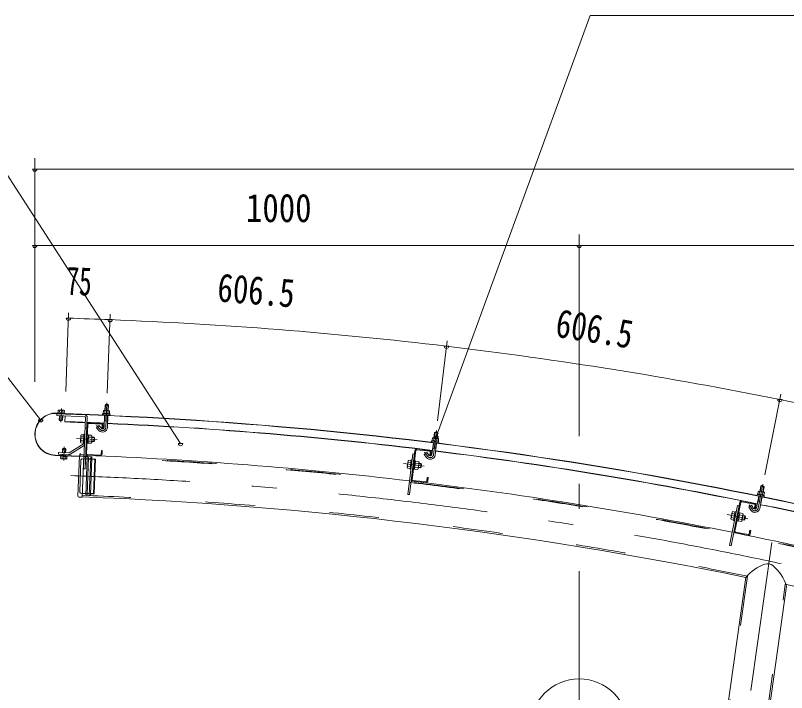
# Model space of a CAD drawing. Units: millimetres, scale not verified. Extents: x -32624 to 32629, y -14700 to 14700.
# Drawn here: x 15329 to 20286, y 6773 to 11123 of the extents above; entities that cross this region are included whole.
import ezdxf
from ezdxf.enums import TextEntityAlignment as Align

# ---------------------------------------------------------------- set-up
doc = ezdxf.new("R2010")
doc.units = ezdxf.units.MM
doc.header["$LTSCALE"] = 80
doc.linetypes.add('USER2', pattern=[10, 4, -6])
doc.linetypes.add('USER3', pattern=[24, 12, -5, 2, -5])
for name, color, linetype, lineweight in [('0-0_0', 7, 'Continuous', 18), ('0-6_2-0BOLD', 7, 'Continuous', 18), ('0-7_2-1HIDDEN', 3, 'USER2', 18), ('0-8_2-2CENTER', 3, 'USER3', 18), ('0-9_2-4THIN', 4, 'Continuous', 18), ('0-A_2-5DIM', 3, 'Continuous', 18)]:
    doc.layers.add(name, color=color, linetype=linetype, lineweight=lineweight)
doc.styles.add('ＭＳ ゴシック', font='')
doc.styles.get('ＭＳ ゴシック').set_extended_font_data('MS Gothic')

# ---------------------------------------------------------------- blocks, each defined once
blk = doc.blocks.new('ledl')
at = {"layer": '0-0_0'}
for p, q in [((14388.17, 13926.97), (14183.17, 13926.97)), ((14183.17, 13920.97), (14183.17, 13926.97)), ((14388.17, 13920.97), (14388.17, 13926.97)), ((14276.67, 13920.97), (14183.17, 13920.97)), ((14276.67, 13920.97), (14276.67, 13856.97)), ((14288.67, 13920.97), (14282.67, 13920.97)), ((14282.67, 13920.97), (14282.67, 13856.97)), ((14288.67, 13920.97), (14288.67, 13856.97)), ((14388.17, 13920.97), (14294.67, 13920.97)), ((14294.67, 13920.97), (14294.67, 13856.97)), ((14355.67, 13846.97), (14355.67, 13856.97)), ((14215.67, 13846.97), (14355.67, 13846.97)), ((14240.67, 13796.97), (14240.67, 13846.97)), ((14330.67, 13796.97), (14330.67, 13846.97)), ((14240.67, 13796.97), (14330.67, 13796.97))]:
    blk.add_line(p, q, dxfattribs=at)
blk.add_lwpolyline([(14215.67, 13846.97), (14215.67, 13856.97), (14355.67, 13856.97)], dxfattribs=at)
for start, end in [(0, 180), (183.82255, 231.05756), (308.94244, 356.17745)]:
    blk.add_arc((14285.67, 13926.97), 90, start, end, dxfattribs=at)
for centre, major_axis, start_param, end_param in [((14285.67, 13926.97), (102.47, 6.5), 3.1362923, 3.9034857), ((14293.67, 13926.97), (102.47, 6.5), 3.1362923, 3.9034857), ((14277.67, 13926.97), (-102.47, 6.5), 2.3796996, 3.146893), ((14285.67, 13926.97), (-102.47, 6.5), 2.3796996, 3.146893)]:
    blk.add_ellipse(centre, major_axis=major_axis, ratio=0.92312, start_param=start_param, end_param=end_param, dxfattribs=at)

msp = doc.modelspace()

# ---------------------------------------------------------------- linework, layer by layer
at = {"layer": '0-6_2-0BOLD'}
for p, q in [((15613.4, 8573.82), (15613.88, 8586.09)), ((15634.08, 8585.3), (15633.59, 8573.03)), ((15903.89, 8567.73), (15904.5, 8583.5)), ((15905.53, 8620.2), (15926.52, 8619.39)), ((15924.69, 8582.71), (15924.08, 8566.94)), ((15595.1, 8563.65), (15776.96, 8556.56)), ((15612.58, 8562.97), (15612.72, 8566.49)), ((15633.71, 8565.67), (15633.57, 8562.15)), ((15648.88, 8550.34), (15647.6, 8512.19)), ((15649.37, 8564.66), (15649.26, 8561.53)), ((15766.26, 8210.22), (15779.21, 8542.46)), ((15899.98, 8477.61), (15902.93, 8553.4)), ((15923.92, 8552.58), (15920.96, 8476.79)), ((15794.2, 8495.64), (15786.89, 8308.19)), ((15882.55, 8497.8), (15800.01, 8501.02)), ((15800.23, 8506.62), (15882.77, 8503.4)), ((15887, 8468.21), (15887.93, 8491.99)), ((15901.57, 8518.43), (15922.55, 8517.61)), ((15767.01, 8373.06), (15769.32, 8432.52)), ((15769.32, 8432.52), (15774.92, 8432.3)), ((15776.49, 8472.51), (15787.68, 8472.08)), ((15849.72, 8474.62), (15866.36, 8456.63)), ((18044.61, 8441.63), (18023.76, 8444.11)), ((15767.65, 8389.67), (15750.84, 8390.33)), ((15751.86, 8416.56), (15768.68, 8415.9)), ((15790.27, 8394.92), (15797.54, 8401.64)), ((15797.81, 8408.64), (15790.55, 8401.92)), ((15817.34, 8387.74), (15797.03, 8388.53)), ((15798.05, 8414.76), (15818.36, 8413.97)), ((15833.37, 8386.24), (15819.73, 8386.77)), ((18019.81, 8407.61), (18017.94, 8391.94)), ((18038.01, 8389.54), (18039.88, 8405.22)), ((15631.83, 8337.72), (15652.81, 8336.9)), ((15673.71, 8313.07), (15771.35, 8372.8)), ((15772.11, 8360.13), (15679.56, 8303.51)), ((15772.6, 8372.84), (15767.01, 8373.06)), ((15789.5, 8374.99), (15796.49, 8374.71)), ((17863.45, 8045.17), (17897.31, 8329.46)), ((17902.87, 8328.8), (17880.69, 8142.52)), ((17991.12, 8323.93), (17909.1, 8333.7)), ((17909.76, 8339.26), (17991.78, 8329.49)), ((18015.85, 8377.73), (18006.88, 8302.42)), ((18011.71, 8342.98), (18032.57, 8340.49)), ((18036.71, 8375.25), (18027.74, 8299.93)), ((15584.67, 8296.12), (15738.56, 8290.13)), ((15738.62, 8291.88), (15584.74, 8297.87)), ((15629.83, 8276.47), (15630.31, 8288.74)), ((15630.2, 8296.1), (15630.48, 8303.07)), ((15650.5, 8287.95), (15650.03, 8275.68)), ((15651.46, 8302.26), (15651.19, 8295.28)), ((15731.5, 8034.15), (15741.61, 8296.45)), ((15747.06, 8301.49), (15769.8, 8300.62)), ((15874.59, 8293.56), (15792.06, 8296.78)), ((15792.27, 8302.37), (15874.81, 8299.16)), ((17894.5, 8305.83), (17883.38, 8307.15)), ((17998.76, 8293.41), (18001.58, 8317.04)), ((17854.39, 8253.33), (17871.09, 8251.34)), ((17873.06, 8267.85), (17866.02, 8208.76)), ((17873.06, 8267.85), (17878.62, 8267.18)), ((17898.73, 8234.83), (17890.95, 8228.71)), ((17899.56, 8241.78), (17891.78, 8235.66)), ((17920.47, 8245.46), (17900.28, 8247.86)), ((17936.53, 8244.43), (17933.22, 8216.62)), ((17867.99, 8225.28), (17851.28, 8227.26)), ((17866.02, 8208.76), (17871.58, 8208.1)), ((17897.18, 8221.8), (17917.36, 8219.39)), ((17966.94, 8120.96), (17884.92, 8130.73)), ((17885.59, 8136.29), (17967.61, 8126.53)), ((17973.83, 8131.42), (17976.64, 8155.05)), ((20125.4, 8102.9), (20121.28, 8100.16)), ((20125.4, 8102.9), (20139.13, 8100.14)), ((20134.98, 8061.71), (20141.87, 8096.02)), ((20093.19, 7960.25), (20108.12, 8034.61)), ((20114.44, 8064.08), (20111.33, 8048.61)), ((20131.15, 8044.63), (20134.25, 8060.1)), ((19954.68, 7810.89), (19991.61, 7994.82)), ((19998.2, 7999.21), (20079.18, 7982.95)), ((20080.29, 7988.44), (19999.3, 8004.7)), ((20101.23, 8000.3), (20121.82, 7996.16)), ((20128.71, 8030.48), (20113.78, 7956.11)), ((20083.57, 7976.36), (20078.89, 7953.02)), ((19948.6, 7894.4), (19932.1, 7897.71)), ((19937.27, 7923.44), (19953.77, 7920.13)), ((19980.01, 7901.48), (19971.76, 7895.99)), ((19981.38, 7908.34), (19973.14, 7902.86)), ((19977.42, 7888.61), (19997.35, 7884.61)), ((19982.59, 7914.35), (20002.52, 7910.34)), ((20012.94, 7880.59), (20018.45, 7908.04)), ((19945.32, 7878.1), (19950.81, 7876.99)), ((20038.95, 7782.55), (19957.96, 7798.81)), ((19959.07, 7804.3), (20040.05, 7788.04)), ((19897.74, 6610.15), (20024.59, 7512.71)), ((20286.48, 7457.34), (20162.2, 6572.99))]:
    msp.add_line(p, q, dxfattribs=at)
for points in [[(15606.91, 8588.08), (15603.87, 8586.48), (15603.39, 8574.21)], [(15606.91, 8588.08), (15641.18, 8586.75), (15644.09, 8584.91), (15643.61, 8572.64)], [(15934.09, 8566.55), (15934.71, 8582.32), (15931.8, 8584.15), (15897.53, 8585.49), (15894.49, 8583.89), (15893.87, 8568.12)], [(15923.16, 8623.02), (15909.17, 8623.56), (15905.53, 8620.2), (15904.17, 8585.23)], [(15923.16, 8623.02), (15926.52, 8619.39), (15925.16, 8584.41)], [(15776.52, 8545.37), (15594.66, 8552.46), (15595.1, 8563.65)], [(15595.3, 8568.92), (15756.18, 8562.65), (15756.11, 8560.9), (15595.23, 8567.17)], [(15645.14, 8566.98), (15645.36, 8572.57), (15601.64, 8574.27), (15601.42, 8568.68)], [(15632.08, 8524.05), (15611.1, 8524.87), (15612.15, 8551.78)], [(15611.1, 8524.87), (15614.46, 8521.23), (15628.45, 8520.69), (15632.08, 8524.05), (15633.13, 8550.96)], [(15790.4, 8542.03), (15777.46, 8209.78), (15766.26, 8210.22)], [(15849.72, 8474.62), (15865.14, 8488.87), (15881.78, 8470.89)], [(15893.52, 8491.77), (15892.6, 8467.99), (15887, 8468.21)], [(15769.19, 8429.02), (15752.37, 8429.67), (15749.79, 8425.57), (15748.07, 8381.5), (15750.33, 8377.21), (15767.14, 8376.56)], [(15796.49, 8374.71), (15798.59, 8428.57), (15791.6, 8428.85)], [(15798.56, 8427.87), (15818.87, 8427.08), (15821.13, 8422.79)], [(18041.55, 8445.52), (18027.65, 8447.18), (18023.76, 8444.11), (18019.62, 8409.36)], [(18040.47, 8406.87), (18044.61, 8441.63), (18041.55, 8445.52)], [(15821.13, 8422.79), (15819.42, 8378.72), (15816.83, 8374.62), (15796.52, 8375.41)], [(15820.82, 8414.75), (15834.46, 8414.21), (15833.37, 8386.24), (15837.73, 8390.27), (15838.49, 8409.85), (15834.46, 8414.21)], [(18007.99, 8393.12), (18009.86, 8408.79), (18013.02, 8410.15), (18047.08, 8406.09), (18049.83, 8404.03), (18047.96, 8388.36)], [(15651.9, 8313.45), (15652.81, 8336.9), (15649.45, 8340.54), (15635.46, 8341.08), (15631.83, 8337.72), (15630.91, 8314.26)], [(15880.62, 8304.53), (15881.55, 8328.32), (15887.15, 8328.1), (15886.22, 8304.32)], [(15671.71, 8301.46), (15605.99, 8304.03), (15606.43, 8315.22), (15672.14, 8312.66)], [(15618.77, 8294.8), (15618.55, 8289.2), (15662.27, 8287.5), (15662.49, 8293.09)], [(15660.52, 8287.57), (15660.04, 8275.29), (15657, 8273.69), (15622.73, 8275.02), (15619.82, 8276.86), (15620.3, 8289.13)], [(15769.8, 8300.62), (15759.28, 8027.82), (15736.55, 8028.7)], [(15744.07, 8296.92), (15744.62, 8310.91), (15746.37, 8310.84), (15745.82, 8296.85)], [(17883.38, 8307.15), (17852.33, 8046.5), (17863.45, 8045.17)], [(17988.21, 8297.16), (17973.05, 8316.41), (17956.55, 8303.42), (17971.71, 8284.17)], [(17996.02, 8317.71), (17993.2, 8294.08), (17998.76, 8293.41)], [(17847.82, 8218.69), (17853.03, 8262.48), (17855.94, 8266.36), (17872.64, 8264.37)], [(17888.59, 8208.9), (17895.54, 8208.07), (17901.92, 8261.59), (17894.97, 8262.42)], [(17901.84, 8260.9), (17922.02, 8258.49), (17923.93, 8254.03), (17918.72, 8210.24), (17915.81, 8206.36), (17895.63, 8208.76)], [(17919.67, 8218.24), (17933.22, 8216.62), (17937.89, 8220.3), (17940.2, 8239.76), (17936.53, 8244.43), (17922.98, 8246.04)], [(17866.43, 8212.24), (17849.73, 8214.23), (17847.82, 8218.69)], [(17976.64, 8155.05), (17982.2, 8154.39), (17979.39, 8130.76)], [(20139.13, 8100.14), (20141.87, 8096.02), (20121.28, 8100.16), (20114.39, 8065.84)], [(20101.51, 8050.58), (20104.62, 8066.05), (20107.87, 8067.15), (20141.5, 8060.4), (20144.08, 8058.13), (20140.97, 8042.65)], [(19986.12, 7995.92), (19929.76, 7715.22), (19918.78, 7717.43), (19970.45, 7974.79), (19981.43, 7972.59)], [(19956.35, 7933), (19939.85, 7936.31), (19936.65, 7932.67), (19927.97, 7889.44), (19929.52, 7884.84), (19946.02, 7881.53)], [(19945.32, 7878.1), (19957.04, 7936.43), (19962.53, 7935.33)], [(20074.15, 7956.49), (20060.58, 7976.9), (20043.1, 7965.26), (20056.67, 7944.86)], [(20078.89, 7953.02), (20084.38, 7951.92), (20089.06, 7975.25)], [(19978.45, 7929.28), (19985.31, 7927.9), (19974.7, 7875.05), (19967.84, 7876.44)], [(19974.84, 7875.74), (19994.77, 7871.74), (19997.97, 7875.38), (20006.65, 7918.62), (20005.1, 7923.21), (19985.17, 7927.22)], [(20005.07, 7910.73), (20018.45, 7908.04), (20021.74, 7903.1), (20017.88, 7883.88), (20012.94, 7880.59), (19999.55, 7883.27)], [(20046.64, 7792.43), (20051.33, 7815.76), (20056.82, 7814.66), (20052.13, 7791.32)]]:
    msp.add_lwpolyline(points, dxfattribs=at)
for points in [[(15892.12, 8568.18), (15891.91, 8562.59), (15935.62, 8560.88), (15935.84, 8566.48)], [(18049.7, 8388.15), (18006.25, 8393.33), (18005.59, 8387.77), (18049.04, 8382.59)], [(20142.69, 8042.31), (20099.79, 8050.92), (20098.69, 8045.43), (20141.58, 8036.82)]]:
    msp.add_lwpolyline(points, close=True, dxfattribs=at)
for centre, radius, start, end in [((15608.62, 8579.84), 8.17, 49.92583, 87.76833), ((15622.85, 8556.86), 30.57, 68.47223, 107.06442), ((15638.83, 8578.66), 8.17, 87.76833, 125.61082), ((15899.24, 8577.25), 8.17, 49.92583, 87.76833), ((15913.47, 8554.27), 30.57, 68.47223, 107.06442), ((15929.45, 8576.07), 8.17, 87.76833, 125.61082), ((15589.99, 8432.52), 136.5, 87.76833, 267.76833), ((15589.99, 8432.52), 134.75, 87.76833, 267.76833), ((14753.49, -18066.3), 26644.27, 73.55577, 88.07326), ((14753.49, -18066.3), 26646.03, 73.55577, 88.07326), ((15776.41, 8542.57), 2.8, 357.76834, 87.76833), ((15776.41, 8542.57), 14, 357.76834, 87.76833), ((15892.64, 8559.06), 3.5, 87.76833, 267.76833), ((15934.61, 8557.42), 3.5, 267.76834, 87.76833), ((14753.49, -18066.3), 26593.53, 87.79245, 88.07326), ((14753.49, -18066.3), 26595.27, 87.79245, 88.07326), ((15799.8, 8495.42), 11.2, 87.76833, 177.76833), ((14753.49, -18066.3), 26593.53, 87.52702, 87.76833), ((14753.49, -18066.3), 26595.27, 87.52704, 87.76833), ((15799.8, 8495.42), 5.6, 87.76833, 177.76833), ((15889.49, 8478.02), 10.5, 222.76833, 357.76833), ((15882.33, 8492.21), 5.6, 357.76834, 87.76833), ((15882.33, 8492.21), 11.2, 357.76834, 87.76833), ((14753.49, -18066.3), 26593.53, 82.96655, 87.48178), ((14753.49, -18066.3), 26595.27, 82.96657, 87.4818), ((15889.49, 8478.02), 31.5, 222.76833, 357.76833), ((15758.25, 8383.47), 10.09, 137.20947, 177.76833), ((15785.63, 8402.11), 36.73, 156.83339, 198.70326), ((15759.78, 8422.82), 10.09, 177.76833, 218.32718), ((15783.57, 8402.18), 36.73, 336.8334, 18.70326), ((15809.42, 8381.48), 10.09, 357.76834, 38.32718), ((15810.95, 8420.82), 10.09, 317.20947, 357.76833), ((18006.05, 8384.18), 3.5, 83.20786, 263.20786), ((18014.07, 8401.79), 8.17, 45.36537, 83.20786), ((18026.43, 8377.76), 30.57, 63.91177, 102.50395), ((18044.09, 8398.22), 8.17, 83.20786, 121.05035), ((18047.75, 8379.22), 3.5, 263.20787, 83.20786), ((15769.89, 8375.19), 2.8, 301.45839, 357.76833), ((17908.43, 8328.14), 11.2, 83.20786, 173.20786), ((17908.43, 8328.14), 5.6, 83.20786, 173.20786), ((17990.46, 8318.37), 11.2, 353.20787, 83.20786), ((15672.25, 8315.46), 14, 267.76833, 301.45839), ((15672.25, 8315.46), 2.8, 267.76833, 301.45839), ((15738.83, 8297.12), 7, 267.76833, 357.76833), ((15738.83, 8297.12), 5.25, 267.76833, 357.76833), ((15746.86, 8296.25), 5.25, 87.79263, 177.79263), ((14753.49, -18066.3), 26383.53, 83.23218, 87.76833), ((15792.49, 8307.97), 11.2, 177.76833, 267.76833), ((15792.49, 8307.97), 5.6, 177.76833, 267.76833), ((15875.03, 8304.75), 11.2, 267.76833, 357.76833), ((15875.03, 8304.75), 5.6, 267.76833, 357.76833), ((17996.46, 8303.65), 31.5, 218.20786, 353.20786), ((17996.46, 8303.65), 10.5, 218.20786, 353.20786), ((17990.46, 8318.37), 5.6, 353.20787, 83.20786), ((14753.49, -18066.3), 26593.53, 78.4061, 82.92131), ((14753.49, -18066.3), 26595.27, 78.40611, 82.92133), ((15625.08, 8283.11), 8.17, 267.76833, 305.61082), ((15641.06, 8304.91), 30.57, 248.47223, 287.06442), ((15655.29, 8281.93), 8.17, 229.92583, 267.76833), ((17886.9, 8236.24), 36.73, 152.27292, 194.14279), ((17862.77, 8258.94), 10.09, 173.20786, 213.76671), ((17884.85, 8236.49), 36.73, 332.27295, 14.14281), ((17913.63, 8252.88), 10.09, 312.64902, 353.20786), ((17858.12, 8219.84), 10.09, 132.649, 173.20786), ((17908.97, 8213.78), 10.09, 353.20787, 33.76672), ((14753.49, -18066.3), 26383.53, 78.67172, 83.20786), ((17886.25, 8141.86), 11.2, 173.20786, 263.20786), ((17886.25, 8141.86), 5.6, 173.20786, 263.20786), ((17968.27, 8132.09), 11.2, 263.20786, 353.20786), ((17968.27, 8132.09), 5.6, 263.20786, 353.20786), ((15736.75, 8033.94), 5.25, 177.79263, 267.79263), ((14753.49, -18066.3), 26116.47, 78.35597, 87.79263), ((20098.86, 8041.83), 3.5, 78.6474, 258.6474), ((20108.26, 8058.74), 8.17, 40.8049, 78.6474), ((20118.66, 8033.8), 30.57, 59.3513, 97.94348), ((20137.89, 8052.79), 8.17, 78.6474, 116.48988), ((20140.04, 8033.56), 3.5, 258.64742, 78.6474), ((19997.1, 7993.72), 11.2, 78.6474, 168.6474), ((19997.1, 7993.72), 5.6, 78.6474, 168.6474), ((20078.08, 7977.46), 5.6, 348.64742, 78.6474), ((20078.08, 7977.46), 11.2, 348.64742, 78.6474), ((20082.89, 7962.32), 31.5, 213.6474, 348.6474), ((20082.89, 7962.32), 10.5, 213.6474, 348.6474), ((14753.49, -18066.3), 26593.53, 74.14726, 78.36084), ((19938.33, 7889.77), 10.09, 128.08853, 168.6474), ((19968.32, 7903.82), 36.73, 147.71246, 189.58232), ((19946.08, 7928.37), 10.09, 168.6474, 209.20625), ((19966.3, 7904.23), 36.73, 327.71248, 9.58234), ((19988.54, 7879.68), 10.09, 348.64742, 29.20625), ((19996.29, 7918.29), 10.09, 308.08855, 348.6474), ((14753.49, -18066.3), 26383.53, 73.8607, 78.6474), ((19960.17, 7809.79), 11.2, 168.6474, 258.6474), ((19960.17, 7809.79), 5.6, 168.6474, 258.6474), ((20041.15, 7793.53), 11.2, 258.6474, 348.6474), ((20041.15, 7793.53), 5.6, 258.6474, 348.6474), ((20240.01, 7333.83), 280, 109.39807, 140.29477), ((20164.45, 7548.42), 52.5, 50.40631, 109.39807), ((20019.45, 7373.11), 280, 17.50639, 50.40631)]:
    msp.add_arc(centre, radius, start, end, dxfattribs=at)
at = {"layer": '0-7_2-1HIDDEN'}
for p, q in [((15791.34, 8287), (15781.8, 8039.73)), ((15813.37, 8286.12), (15803.84, 8038.85)), ((15750.29, 8267.22), (15742.41, 8062.62)), ((15843.25, 8270.64), (15757.56, 8273.95)), ((15768.85, 8276.14), (15790.88, 8275.29)), ((15798.93, 8274.98), (15812.92, 8274.44)), ((15820.96, 8274.13), (15839.85, 8273.4)), ((15749.13, 8055.36), (15834.82, 8052.06)), ((15782.26, 8051.45), (15760.22, 8052.3)), ((15804.29, 8050.61), (15790.3, 8051.14)), ((15831.22, 8049.57), (15812.34, 8050.29)), ((20035.57, 7520.45), (19907.45, 6608.79)), ((20152.49, 6574.35), (20278.25, 7469.15))]:
    msp.add_line(p, q, dxfattribs=at)
for points in [[(15786.69, 8039.54), (15789.97, 8042.58), (15799.26, 8283.55), (15796.24, 8286.8)], [(15808.69, 8038.66), (15812.01, 8041.73), (15821.29, 8282.7), (15818.31, 8285.92)]]:
    msp.add_lwpolyline(points, dxfattribs=at)
msp.add_lwpolyline([(15839.93, 8275.5), (15831.14, 8047.47), (15834.77, 8050.83), (15843.29, 8271.87)], close=True, dxfattribs=at)
for centre, radius, start, end in [((14753.49, -18066.3), 26376.53, 73.77559, 88.07326), ((14753.49, -18066.3), 26373.72, 73.8364, 87.79263), ((15757.29, 8266.95), 7, 87.79263, 177.79263), ((15749.4, 8062.35), 7, 177.79263, 267.79263), ((14753.49, -18066.3), 26126.28, 78.3358, 87.79263), ((14753.49, -18066.3), 26595.27, 74.14725, 78.36087), ((14753.49, -18066.3), 26126.28, 73.8364, 77.79185)]:
    msp.add_arc(centre, radius, start, end, dxfattribs=at)
at = {"layer": '0-8_2-2CENTER'}
for p, q in [((15910.47, 8477.2), (15916.57, 8633.78)), ((15621.05, 8510.47), (15624.45, 8597.9)), ((15874.07, 8463.76), (15850.3, 8489.46)), ((18017.31, 8301.17), (18035.84, 8456.77)), ((15855.6, 8399.38), (15721.3, 8404.61)), ((15642.86, 8351.3), (15639.46, 8263.87)), ((17979.96, 8290.67), (17958.31, 8318.17)), ((17822.97, 8243.85), (17956.42, 8227.96)), ((18953.49, 833.35), (18953.49, 8169.05)), ((20103.48, 7958.18), (20134.33, 8111.82)), ((20046.02, 7979.82), (20065.41, 7950.68)), ((20036.97, 7890.04), (19905.2, 7916.5)), ((20191.08, 7737.91), (20029.97, 6591.57))]:
    msp.add_line(p, q, dxfattribs=at)
for centre, radius, start, end in [((15889.49, 8478.02), 21, 222.76833, 357.76833), ((17996.46, 8303.65), 21, 218.20786, 353.20786), ((14753.49, -18066.3), 26250, 73.71976, 87.96529), ((20082.89, 7962.32), 21, 213.6474, 348.6474)]:
    msp.add_arc(centre, radius, start, end, dxfattribs=at)
at = {"layer": '0-9_2-4THIN'}
for p, q in [((15906.07, 8585.15), (15907.5, 8622.02)), ((15923.26, 8584.49), (15924.7, 8621.36)), ((15614.04, 8551.7), (15612.92, 8522.9)), ((15614.62, 8566.41), (15614.48, 8562.89)), ((15631.24, 8551.03), (15630.12, 8522.23)), ((15631.67, 8562.22), (15631.81, 8565.74)), ((15920.66, 8517.69), (15922.02, 8552.66)), ((15920.66, 8517.69), (15922.42, 8514.33)), ((18025.87, 8445.77), (18021.5, 8409.13)), ((18038.59, 8407.1), (18042.95, 8443.74)), ((15819.82, 8389.13), (15835.83, 8388.51)), ((15836.73, 8411.76), (15820.73, 8412.38)), ((15632.81, 8314.19), (15633.79, 8339.54)), ((15650.99, 8338.87), (15650, 8313.52)), ((18030.68, 8340.72), (18034.82, 8375.47)), ((18032.18, 8337.23), (18030.68, 8340.72)), ((15632.37, 8303), (15632.1, 8296.03)), ((15649.29, 8295.36), (15649.57, 8302.33)), ((17922.7, 8243.69), (17938.6, 8241.8)), ((17935.85, 8218.7), (17919.95, 8220.59)), ((20116.25, 8065.47), (20123.51, 8101.64)), ((20140.38, 8098.26), (20133.12, 8062.08)), ((20119.96, 7996.54), (20126.85, 8030.86)), ((20119.96, 7996.54), (20121.17, 7992.95)), ((20000.02, 7885.6), (20015.73, 7882.44)), ((20020.3, 7905.25), (20004.6, 7908.41))]:
    msp.add_line(p, q, dxfattribs=at)
for points in [[(15904.82, 8553.33), (15903.46, 8518.36), (15901.44, 8515.15)], [(18017.74, 8377.51), (18013.6, 8342.75), (18011.33, 8339.72)], [(20109.98, 8034.24), (20103.09, 7999.93), (20100.58, 7997.08)]]:
    msp.add_lwpolyline(points, dxfattribs=at)
at = {"layer": '0-A_2-5DIM'}
for p, q in [((19023.49, 11123.35), (18034.27, 8417.06)), ((21823.49, 11123.35), (19023.49, 11123.35)), ((15453.47, 8770.04), (15453.47, 10206.35)), ((15467.47, 10136.34), (15439.47, 10136.34)), ((15453.47, 10136.34), (22453.48, 10136.34)), ((18953.48, 8421.35), (18953.48, 9716.35)), ((15467.47, 9646.35), (15439.47, 9646.35)), ((22453.48, 9646.35), (15453.47, 9646.35)), ((18967.48, 9646.35), (18939.48, 9646.35)), ((15671.18, 9213.03), (15654.14, 8706.5)), ((15684.02, 9178.65), (15656.02, 9178.65)), ((15919.01, 8696.28), (15938.79, 9203.91)), ((15951.43, 9168.94), (15923.43, 9168.94)), ((18043.24, 8518.88), (18104.47, 9033.02)), ((18114.34, 8998.27), (18086.34, 8998.27)), ((20146.64, 8173.13), (20250.48, 8690.33)), ((20257.59, 8656.04), (20229.59, 8656.04)), ((15505.48, 8525.91), (15477.48, 8525.91)), ((18048.27, 8417.06), (18020.27, 8417.06)), ((16405.33, 8373.06), (16377.33, 8373.06))]:
    msp.add_line(p, q, dxfattribs=at)
for points in [[(16391.33, 8373.06), (14613.49, 11123.35), (12023.49, 11123.35)], [(10973.49, 9653.35), (14613.49, 9653.35), (15491.48, 8525.91)]]:
    msp.add_lwpolyline(points, dxfattribs=at)
for centre, radius, start, end in [((15453.47, 10136.34), 14, 180, 0), ((15453.47, 9646.35), 14, 180, 0), ((18953.48, 9646.35), 14, 180, 0), ((15670.02, 9178.65), 14, 180, 0), ((13979.42, -41074.7), 50281.77, 87.7683, 88.07321), ((15937.43, 9168.94), 14, 180, 0), ((14875.61, -18077.66), 27267.28, 83.20811, 87.76828), ((18100.34, 8998.27), 14, 180, 0), ((14874.91, -18083.74), 27273.4, 78.64737, 83.20816), ((20243.59, 8656.04), 14, 180, 0), ((15450.19, -15218.47), 24350.95, 73.86102, 78.64738), ((15491.48, 8525.91), 14, 180, 0), ((18034.27, 8417.06), 14, 180, 0), ((16391.33, 8373.06), 14, 180, 0)]:
    msp.add_arc(centre, radius, start, end, dxfattribs=at)

# ---------------------------------------------------------------- block references
at = {"layer": '0-0_0', "xscale": 3.5, "yscale": 3.5}
msp.add_blockref('ledl', (-31046.36, -42198.01), dxfattribs=at)

# ---------------------------------------------------------------- texts
at = {"layer": '0-A_2-5DIM', "color": 7, "style": 'ＭＳ ゴシック', "width": 0.85}
msp.add_text('1000', height=182.3, dxfattribs=at).set_placement((16811.47, 9741.22), align=Align.BOTTOM_LEFT)
at = {"layer": '0-A_2-5DIM', "color": 7, "style": 'ＭＳ ゴシック'}
for s, rotation, width, p in [('75', 357.921, 0.65, (15653.27, 9274.37)), ('606.5', 355.488, 0.8, (16618.06, 9232.05)), ('606.5', 350.928, 0.8, (18784.22, 9007.01))]:
    msp.add_text(s, height=182.3, rotation=rotation, dxfattribs=dict(at, width=width)).set_placement(p, align=Align.BOTTOM_LEFT)

doc.saveas('drawing.dxf')
